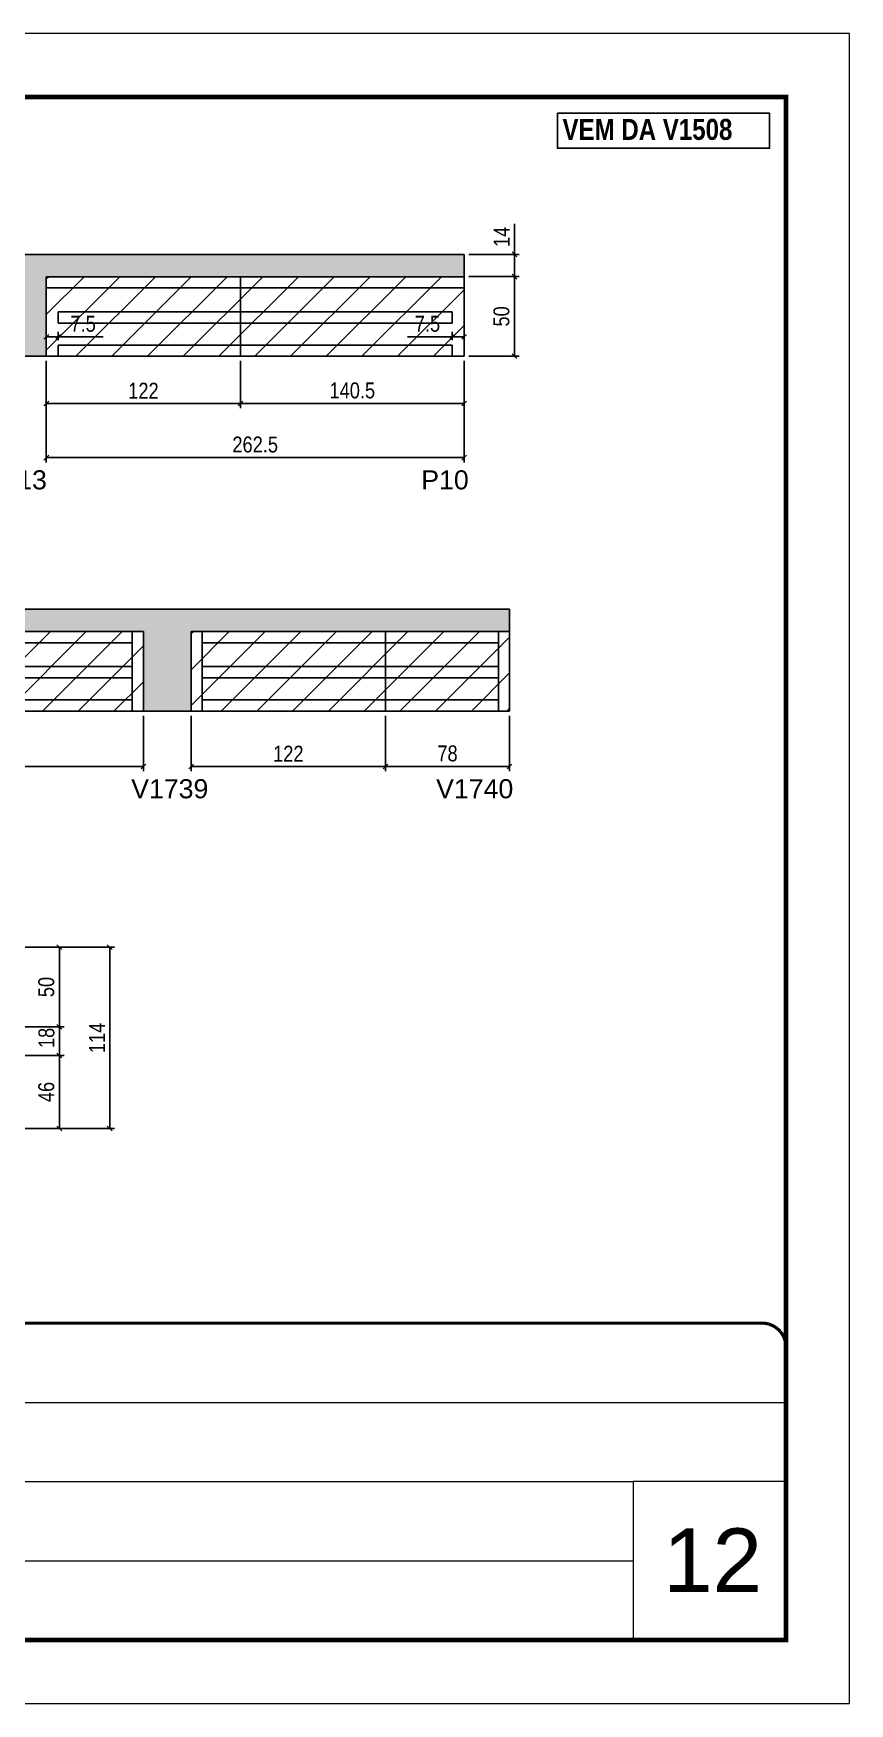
# Model space of a CAD drawing. Extents: x 3309 to 10008, y -2522 to 14608.
# Drawn here: x 9050 to 9563, y 11261 to 12311 of the extents above; entities that cross this region are included whole.
import ezdxf

# ---------------------------------------------------------------- set-up
doc = ezdxf.new("R2010")
doc.units = 0
doc.linetypes.add('CONTINUO', pattern=[0])
doc.linetypes.add('DASHED', pattern=[0.75, 0.5, -0.25])
for name, color, linetype in [('5', 5, 'Continuous'), ('COTA', 241, 'Continuous'), ('NOMENCLATURA', 7, 'Continuous'), ('Painéis', 200, 'Continuous'), ('SARR_2.2x7', 40, 'Continuous')]:
    doc.layers.add(name, color=color, linetype=linetype)
for name, color, linetype, lineweight in [('CARIMBO', 255, 'Continuous', 9), ('Folhas', 255, 'Continuous', 9), ('Hachura', 251, 'Continuous', 9), ('SARRAFO DE PRESSAO', 251, 'DASHED', 9)]:
    doc.layers.add(name, color=color, linetype=linetype, lineweight=lineweight)
doc.styles.add('ARIAL', font='arial.ttf')
doc.styles.add('COTA TECNICA', font='techl___.ttf', dxfattribs={"height": 10})
doc.styles.get("Standard").update_dxf_attribs({"font": 'arial.ttf'})
doc.styles.add('TECNICA', font='techb___.ttf', dxfattribs={"height": 10})
doc.dimstyles.new('PAINEL', dxfattribs={"dimtxt": 10, "dimasz": 3, "dimexe": 3, "dimexo": 3, "dimgap": 3, "dimtad": 1, "dimdec": 1, "dimzin": 12, "dimdsep": 46, "dimtxsty": 'COTA TECNICA', "dimblk1": 'OBLIQUE', "dimblk2": 'OBLIQUE', "dimsah": 1, "dimcen": 0.9, "dimclrd": 4, "dimclre": 4, "dimclrt": 240, "dimadec": 1, "dimazin": 3, "dimtfac": 1, "dimtdec": 1, "dimtmove": 0, "dimatfit": 3, "dimfxl": 1, "dimtolj": 1, "dimtzin": 12, "dimarcsym": 0})

# ---------------------------------------------------------------- blocks, each defined once
blk = doc.blocks.new('9999999999')
at = {"color": 30, "linetype": 'CONTINUO'}
for p, q in [((98564.6, 34379.6), (99584, 34379.6)), ((98564.6, 34329.8), (99488, 34329.8)), ((99584, 34329.8), (99488, 34329.8)), ((99488, 34329.8), (99488, 34230.2)), ((98564.6, 34280), (99488, 34280))]:
    blk.add_line(p, q, dxfattribs=at)
at = {"color": 30, "linetype": 'CONTINUO', "const_width": 2}
blk.add_lwpolyline([(99584, 34230.2), (99584, 34414.4, 0.414214), (99569, 34429.4), (98229, 34429.4, 0.414214), (98214, 34414.4), (98214, 34245.2, 0.414214), (98229, 34230.2), (99584, 34230.2)], format="xyb", dxfattribs=at)
at = {"layer": 'Folhas'}
blk.add_lwpolyline([(98139, 34190.2), (99624, 34190.2), (99624, 35240.2), (98139, 35240.2)], close=True, dxfattribs=at)
at = {"layer": 'Folhas', "color": 30, "const_width": 3}
blk.add_lwpolyline([(98214, 34230.2), (99584, 34230.2), (99584, 35200.2), (98214, 35200.2)], close=True, dxfattribs=at)
blk = doc.blocks.new('_Oblique')
at = {"color": 0, "linetype": 'ByBlock', "lineweight": -2}
blk.add_line((-0.5, -0.5), (0.5, 0.5), dxfattribs=at)
blk = doc.blocks.new('*D2695')
at = {"layer": 'COTA', "color": 4, "lineweight": -2, "transparency": 16777216}
for p, q in [((9058.3, 12104.8), (9058.3, 12041)), ((9320.8, 12104.8), (9320.8, 12041)), ((9320.8, 12044), (9058.3, 12044))]:
    blk.add_line(p, q, dxfattribs=at)
at = {"layer": 'Defpoints', "color": 0, "transparency": 16777216}
for p in [(9058.3, 12107.8), (9320.8, 12107.8), (9058.3, 12044)]:
    blk.add_point(p, dxfattribs=at)
at = {"layer": 'COTA', "color": 4, "lineweight": -2, "transparency": 16777216, "xscale": 3, "yscale": 3, "zscale": 3, "rotation": 180}
blk.add_blockref('_Oblique', (9058.3, 12044), dxfattribs=at)
at = {"layer": 'COTA', "color": 4, "lineweight": -2, "transparency": 16777216, "xscale": 3, "yscale": 3, "zscale": 3}
blk.add_blockref('_Oblique', (9320.8, 12044), dxfattribs=at)
at = {"layer": 'COTA', "color": 240, "transparency": 16777216, "insert": (9189.5, 12052.2), "char_height": 10, "attachment_point": 5, "style": 'COTA TECNICA'}
blk.add_mtext('\\A1;262.5', dxfattribs=at)
blk = doc.blocks.new('*D2696')
at = {"layer": 'COTA', "color": 4, "lineweight": -2, "transparency": 16777216}
for p, q in [((9058.3, 12104.8), (9058.3, 12075.1)), ((9180.3, 12104.8), (9180.3, 12075.1)), ((9058.3, 12078.1), (9180.3, 12078.1))]:
    blk.add_line(p, q, dxfattribs=at)
at = {"layer": 'Defpoints', "color": 0, "transparency": 16777216}
for p in [(9058.3, 12107.8), (9180.3, 12107.8), (9180.3, 12078.1)]:
    blk.add_point(p, dxfattribs=at)
at = {"layer": 'COTA', "color": 4, "lineweight": -2, "transparency": 16777216, "xscale": 3, "yscale": 3, "zscale": 3, "rotation": 180}
blk.add_blockref('_Oblique', (9058.3, 12078.1), dxfattribs=at)
at = {"layer": 'COTA', "color": 4, "lineweight": -2, "transparency": 16777216, "xscale": 3, "yscale": 3, "zscale": 3}
blk.add_blockref('_Oblique', (9180.3, 12078.1), dxfattribs=at)
at = {"layer": 'COTA', "color": 240, "transparency": 16777216, "insert": (9119.3, 12086.1), "char_height": 10, "attachment_point": 5, "style": 'COTA TECNICA'}
blk.add_mtext('\\A1;122', dxfattribs=at)
blk = doc.blocks.new('*D2697')
at = {"layer": 'COTA', "color": 4, "lineweight": -2, "transparency": 16777216}
for p, q in [((9180.3, 12104.8), (9180.3, 12075.1)), ((9320.8, 12104.8), (9320.8, 12075.1)), ((9180.3, 12078.1), (9320.8, 12078.1))]:
    blk.add_line(p, q, dxfattribs=at)
at = {"layer": 'Defpoints', "color": 0, "transparency": 16777216}
for p in [(9180.3, 12107.8), (9320.8, 12107.8), (9320.8, 12078.1)]:
    blk.add_point(p, dxfattribs=at)
at = {"layer": 'COTA', "color": 4, "lineweight": -2, "transparency": 16777216, "xscale": 3, "yscale": 3, "zscale": 3, "rotation": 180}
blk.add_blockref('_Oblique', (9180.3, 12078.1), dxfattribs=at)
at = {"layer": 'COTA', "color": 4, "lineweight": -2, "transparency": 16777216, "xscale": 3, "yscale": 3, "zscale": 3}
blk.add_blockref('_Oblique', (9320.8, 12078.1), dxfattribs=at)
at = {"layer": 'COTA', "color": 240, "transparency": 16777216, "insert": (9250.5, 12086.2), "char_height": 10, "attachment_point": 5, "style": 'COTA TECNICA'}
blk.add_mtext('\\A1;140.5', dxfattribs=at)
blk = doc.blocks.new('*D2698')
at = {"layer": 'COTA', "color": 4, "lineweight": -2, "transparency": 16777216}
for p, q in [((9323.8, 12157.8), (9355.4, 12157.8)), ((9352.4, 12157.8), (9352.4, 12107.8)), ((9323.8, 12107.8), (9355.4, 12107.8))]:
    blk.add_line(p, q, dxfattribs=at)
at = {"layer": 'Defpoints', "color": 0, "transparency": 16777216}
for p in [(9320.8, 12157.8), (9320.8, 12107.8), (9352.4, 12107.8)]:
    blk.add_point(p, dxfattribs=at)
at = {"layer": 'COTA', "color": 4, "lineweight": -2, "transparency": 16777216, "xscale": 3, "yscale": 3, "zscale": 3}
for p, rotation in [((9352.4, 12157.8), 90), ((9352.4, 12107.8), 270)]:
    blk.add_blockref('_Oblique', p, dxfattribs=dict(at, rotation=rotation))
at = {"layer": 'COTA', "color": 240, "transparency": 16777216, "insert": (9344.2, 12132.8), "char_height": 10, "attachment_point": 5, "rotation": 90, "style": 'COTA TECNICA'}
blk.add_mtext('\\A1;50', dxfattribs=at)
blk = doc.blocks.new('*D2699')
at = {"layer": 'COTA', "color": 4, "lineweight": -2, "transparency": 16777216}
for p, q in [((9352.4, 12171.8), (9352.4, 12190.9)), ((9323.8, 12171.8), (9355.4, 12171.8)), ((9352.4, 12157.8), (9352.4, 12171.8)), ((9323.8, 12157.8), (9355.4, 12157.8))]:
    blk.add_line(p, q, dxfattribs=at)
at = {"layer": 'Defpoints', "color": 0, "transparency": 16777216}
for p in [(9320.8, 12171.8), (9352.4, 12171.8), (9320.8, 12157.8)]:
    blk.add_point(p, dxfattribs=at)
at = {"layer": 'COTA', "color": 4, "lineweight": -2, "transparency": 16777216, "xscale": 3, "yscale": 3, "zscale": 3}
for p, rotation in [((9352.4, 12171.8), 90), ((9352.4, 12157.8), 270)]:
    blk.add_blockref('_Oblique', p, dxfattribs=dict(at, rotation=rotation))
at = {"layer": 'COTA', "color": 240, "transparency": 16777216, "insert": (9344.3, 12182.8), "char_height": 10, "attachment_point": 5, "rotation": 90, "style": 'COTA TECNICA'}
blk.add_mtext('\\A1;14', dxfattribs=at)
blk = doc.blocks.new('*D2680')
at = {"layer": 'COTA', "color": 4, "lineweight": -2, "transparency": 16777216}
for p, q in [((9313.3, 12120), (9285.1, 12120)), ((9313.3, 12117.8), (9313.3, 12123)), ((9320.8, 12120), (9313.3, 12120)), ((9320.8, 12117.8), (9320.8, 12123))]:
    blk.add_line(p, q, dxfattribs=at)
at = {"layer": 'Defpoints', "color": 0, "transparency": 16777216}
for p in [(9313.3, 12120), (9313.3, 12114.8), (9320.8, 12114.8)]:
    blk.add_point(p, dxfattribs=at)
at = {"layer": 'COTA', "color": 4, "lineweight": -2, "transparency": 16777216, "xscale": 3, "yscale": 3, "zscale": 3, "rotation": 180}
blk.add_blockref('_Oblique', (9313.3, 12120), dxfattribs=at)
at = {"layer": 'COTA', "color": 4, "lineweight": -2, "transparency": 16777216, "xscale": 3, "yscale": 3, "zscale": 3}
blk.add_blockref('_Oblique', (9320.8, 12120), dxfattribs=at)
at = {"layer": 'COTA', "color": 240, "transparency": 16777216, "insert": (9297.7, 12128.1), "char_height": 10, "attachment_point": 5, "style": 'COTA TECNICA'}
blk.add_mtext('\\A1;7.5', dxfattribs=at)
blk = doc.blocks.new('*D2682')
at = {"layer": 'COTA', "color": 4, "lineweight": -2, "transparency": 16777216}
for p, q in [((9058.3, 12117.8), (9058.3, 12123)), ((9058.3, 12120), (9065.8, 12120)), ((9065.8, 12117.8), (9065.8, 12123)), ((9065.8, 12120), (9093.9, 12120))]:
    blk.add_line(p, q, dxfattribs=at)
at = {"layer": 'Defpoints', "color": 0, "transparency": 16777216}
for p in [(9065.8, 12120), (9058.3, 12114.8), (9065.8, 12114.8)]:
    blk.add_point(p, dxfattribs=at)
at = {"layer": 'COTA', "color": 4, "lineweight": -2, "transparency": 16777216, "xscale": 3, "yscale": 3, "zscale": 3, "rotation": 180}
blk.add_blockref('_Oblique', (9058.3, 12120), dxfattribs=at)
at = {"layer": 'COTA', "color": 4, "lineweight": -2, "transparency": 16777216, "xscale": 3, "yscale": 3, "zscale": 3}
blk.add_blockref('_Oblique', (9065.8, 12120), dxfattribs=at)
at = {"layer": 'COTA', "color": 240, "transparency": 16777216, "insert": (9081.4, 12128.1), "char_height": 10, "attachment_point": 5, "style": 'COTA TECNICA'}
blk.add_mtext('\\A1;7.5', dxfattribs=at)
blk = doc.blocks.new('*D2687')
at = {"layer": 'COTA', "color": 4, "lineweight": -2, "transparency": 16777216}
for p, q in [((8875.3, 11881.7), (8875.3, 11846.9)), ((9119.3, 11881.7), (9119.3, 11846.9)), ((8875.3, 11849.9), (9119.3, 11849.9))]:
    blk.add_line(p, q, dxfattribs=at)
at = {"layer": 'Defpoints', "color": 0, "transparency": 16777216}
for p in [(8875.3, 11884.7, 0), (9119.3, 11884.7, 0), (9119.3, 11849.9)]:
    blk.add_point(p, dxfattribs=at)
at = {"layer": 'COTA', "color": 4, "lineweight": -2, "transparency": 16777216, "xscale": 3, "yscale": 3, "zscale": 3, "rotation": 180}
blk.add_blockref('_Oblique', (8875.3, 11849.9), dxfattribs=at)
at = {"layer": 'COTA', "color": 4, "lineweight": -2, "transparency": 16777216, "xscale": 3, "yscale": 3, "zscale": 3}
blk.add_blockref('_Oblique', (9119.3, 11849.9), dxfattribs=at)
at = {"layer": 'COTA', "color": 240, "transparency": 16777216, "insert": (8997.3, 11857.9), "char_height": 10, "attachment_point": 5, "style": 'COTA TECNICA'}
blk.add_mtext('\\A1;244', dxfattribs=at)
blk = doc.blocks.new('*D2712')
at = {"layer": 'COTA', "color": 4, "lineweight": -2, "transparency": 16777216}
for p, q in [((9149.3, 11881.7), (9149.3, 11846.9)), ((9271.3, 11881.7), (9271.3, 11846.9)), ((9149.3, 11849.9), (9271.3, 11849.9))]:
    blk.add_line(p, q, dxfattribs=at)
at = {"layer": 'Defpoints', "color": 0, "transparency": 16777216}
for p in [(9149.3, 11884.7), (9271.3, 11884.7), (9271.3, 11849.9)]:
    blk.add_point(p, dxfattribs=at)
at = {"layer": 'COTA', "color": 4, "lineweight": -2, "transparency": 16777216, "xscale": 3, "yscale": 3, "zscale": 3, "rotation": 180}
blk.add_blockref('_Oblique', (9149.3, 11849.9), dxfattribs=at)
at = {"layer": 'COTA', "color": 4, "lineweight": -2, "transparency": 16777216, "xscale": 3, "yscale": 3, "zscale": 3}
blk.add_blockref('_Oblique', (9271.3, 11849.9), dxfattribs=at)
at = {"layer": 'COTA', "color": 240, "transparency": 16777216, "insert": (9210.3, 11857.9), "char_height": 10, "attachment_point": 5, "style": 'COTA TECNICA'}
blk.add_mtext('\\A1;122', dxfattribs=at)
blk = doc.blocks.new('*D2713')
at = {"layer": 'COTA', "color": 4, "lineweight": -2, "transparency": 16777216}
for p, q in [((9271.3, 11881.7), (9271.3, 11846.9)), ((9349.3, 11881.7), (9349.3, 11846.9)), ((9271.3, 11849.9), (9349.3, 11849.9))]:
    blk.add_line(p, q, dxfattribs=at)
at = {"layer": 'Defpoints', "color": 0, "transparency": 16777216}
for p in [(9271.3, 11884.7), (9349.3, 11884.7), (9349.3, 11849.9)]:
    blk.add_point(p, dxfattribs=at)
at = {"layer": 'COTA', "color": 4, "lineweight": -2, "transparency": 16777216, "xscale": 3, "yscale": 3, "zscale": 3, "rotation": 180}
blk.add_blockref('_Oblique', (9271.3, 11849.9), dxfattribs=at)
at = {"layer": 'COTA', "color": 4, "lineweight": -2, "transparency": 16777216, "xscale": 3, "yscale": 3, "zscale": 3}
blk.add_blockref('_Oblique', (9349.3, 11849.9), dxfattribs=at)
at = {"layer": 'COTA', "color": 240, "transparency": 16777216, "insert": (9310.3, 11858), "char_height": 10, "attachment_point": 5, "style": 'COTA TECNICA'}
blk.add_mtext('\\A1;78', dxfattribs=at)
blk = doc.blocks.new('*D2702')
at = {"layer": 'COTA', "color": 4, "lineweight": -2, "transparency": 16777216}
for p, q in [((9044.8, 11736.2), (9069.5, 11736.2)), ((9066.5, 11736.2), (9066.5, 11686.2)), ((9044.8, 11686.2), (9069.5, 11686.2))]:
    blk.add_line(p, q, dxfattribs=at)
at = {"layer": 'Defpoints', "color": 0, "transparency": 16777216}
for p in [(9041.8, 11736.2), (9041.8, 11686.2), (9066.5, 11686.2)]:
    blk.add_point(p, dxfattribs=at)
at = {"layer": 'COTA', "color": 4, "lineweight": -2, "transparency": 16777216, "xscale": 3, "yscale": 3, "zscale": 3}
for p, rotation in [((9066.5, 11736.2), 90), ((9066.5, 11686.2), 270)]:
    blk.add_blockref('_Oblique', p, dxfattribs=dict(at, rotation=rotation))
at = {"layer": 'COTA', "color": 240, "transparency": 16777216, "insert": (9058.3, 11711.2), "char_height": 10, "attachment_point": 5, "rotation": 90, "style": 'COTA TECNICA'}
blk.add_mtext('\\A1;50', dxfattribs=at)
blk = doc.blocks.new('*D2703')
at = {"layer": 'COTA', "color": 4, "lineweight": -2, "transparency": 16777216}
for p, q in [((9044.8, 11736.2), (9101.1, 11736.2)), ((9098.1, 11622.2), (9098.1, 11736.2)), ((9044.8, 11622.2), (9101.1, 11622.2))]:
    blk.add_line(p, q, dxfattribs=at)
at = {"layer": 'Defpoints', "color": 0, "transparency": 16777216}
for p in [(9041.8, 11736.2), (9098.1, 11736.2), (9041.8, 11622.2)]:
    blk.add_point(p, dxfattribs=at)
at = {"layer": 'COTA', "color": 4, "lineweight": -2, "transparency": 16777216, "xscale": 3, "yscale": 3, "zscale": 3}
for p, rotation in [((9098.1, 11736.2), 90), ((9098.1, 11622.2), 270)]:
    blk.add_blockref('_Oblique', p, dxfattribs=dict(at, rotation=rotation))
at = {"layer": 'COTA', "color": 240, "transparency": 16777216, "insert": (9090.1, 11679.2), "char_height": 10, "attachment_point": 5, "rotation": 90, "style": 'COTA TECNICA'}
blk.add_mtext('\\A1;114', dxfattribs=at)
blk = doc.blocks.new('*D2704')
at = {"layer": 'COTA', "color": 4, "lineweight": -2, "transparency": 16777216}
for p, q in [((9044.8, 11668.2), (9069.5, 11668.2)), ((9066.5, 11668.2), (9066.5, 11622.2)), ((9044.8, 11622.2), (9069.5, 11622.2))]:
    blk.add_line(p, q, dxfattribs=at)
at = {"layer": 'Defpoints', "color": 0, "transparency": 16777216}
for p in [(9041.8, 11668.2), (9041.8, 11622.2), (9066.5, 11622.2)]:
    blk.add_point(p, dxfattribs=at)
at = {"layer": 'COTA', "color": 4, "lineweight": -2, "transparency": 16777216, "xscale": 3, "yscale": 3, "zscale": 3}
for p, rotation in [((9066.5, 11668.2), 90), ((9066.5, 11622.2), 270)]:
    blk.add_blockref('_Oblique', p, dxfattribs=dict(at, rotation=rotation))
at = {"layer": 'COTA', "color": 240, "transparency": 16777216, "insert": (9058.3, 11645.2), "char_height": 10, "attachment_point": 5, "rotation": 90, "style": 'COTA TECNICA'}
blk.add_mtext('\\A1;46', dxfattribs=at)
blk = doc.blocks.new('*D2705')
at = {"layer": 'COTA', "color": 4, "lineweight": -2, "transparency": 16777216}
for p, q in [((9044.8, 11686.2), (9069.5, 11686.2)), ((9066.5, 11686.2), (9066.5, 11668.2)), ((9044.8, 11668.2), (9069.5, 11668.2))]:
    blk.add_line(p, q, dxfattribs=at)
at = {"layer": 'Defpoints', "color": 0, "transparency": 16777216}
for p in [(9041.8, 11686.2), (9041.8, 11668.2), (9066.5, 11668.2)]:
    blk.add_point(p, dxfattribs=at)
at = {"layer": 'COTA', "color": 4, "lineweight": -2, "transparency": 16777216, "xscale": 3, "yscale": 3, "zscale": 3}
for p, rotation in [((9066.5, 11686.2), 90), ((9066.5, 11668.2), 270)]:
    blk.add_blockref('_Oblique', p, dxfattribs=dict(at, rotation=rotation))
at = {"layer": 'COTA', "color": 240, "transparency": 16777216, "insert": (9058.4, 11679.2), "char_height": 10, "attachment_point": 5, "rotation": 90, "style": 'COTA TECNICA'}
blk.add_mtext('\\A1;18', dxfattribs=at)

msp = doc.modelspace()

# ---------------------------------------------------------------- hatches: boundary and pattern name
at = {"layer": 'COTA'}
h = msp.add_hatch(dxfattribs=at)
h.set_pattern_fill('AR-CONC', color=256, scale=0.03)
h.paths.add_polyline_path([(8665.78, 12107.76), (8695.78, 12107.76), (8695.78, 12153.76), (9028.28, 12153.76), (9028.28, 12107.76), (9058.28, 12107.76), (9058.28, 12157.76), (9320.78, 12157.76), (9320.78, 12171.76), (8695.78, 12171.76), (8695.78, 12221.76), (8665.78, 12221.76)])
h = msp.add_hatch(dxfattribs=at)
h.set_pattern_fill('AR-CONC', color=256, scale=0.03)
h.set_pattern_definition([(50, (38.377, -109.2803), (5.4655401, -0.4781726), [0.5715, -6.2865]), (355, (38.377, -109.28), (-1.0573026, 5.7317054), [0.4572, -5.0292175]), (100.451445, (38.832, -109.32), (4.4082374, 5.2535326), [0.4857003, -5.3427073]), (46.1842, (38.377, -107.756), (8.1323712, -1.2612698), [0.85725, -9.42975]), (96.63556, (39.0545, -107.861), (7.122124, 7.4227837), [0.7285507, -8.0140682]), (351.18415, (38.377, -107.756), (7.122124, 7.4227837), [0.685799, -7.543792]), (21, (39.139, -108.1373), (4.5484317, -3.067956), [0.5715, -6.2865]), (326, (39.139, -108.137), (1.8540609, 5.525639), [0.4572, -5.0292]), (71.451445, (39.518, -108.393), (6.4024926, 2.457683), [0.4857003, -5.3426981]), (37.5, (38.3768, -109.2803), (0.0926581, 2.53665117), [0, -4.96824, 0, -5.1054, 0, -5.04825]), (7.5, (38.3768, -109.2803), (2.00458988, 3.00541724), [0, -2.91084, 0, -4.85394, 0, -1.92405]), (327.5, (36.6775, -109.2803), (4.06771786, -0.17186232), [0, -1.905, 0, -5.9436, 0, -7.8867]), (317.5, (35.9155, -109.2803), (4.4438754, 0.7627947), [0, -2.4765, 0, -3.94716, 0, -5.6007])])
h.paths.add_polyline_path([(9119.28, 11884.65), (9149.28, 11884.65), (9149.28, 11934.65), (9349.28, 11934.65), (9349.28, 11948.65), (8542.78, 11948.65), (8542.78, 11934.65), (9119.28, 11934.65)])
at = {"layer": 'Hachura', "linetype": 'ByBlock'}
h = msp.add_hatch(dxfattribs=at)
h.set_pattern_fill('ANSI31', color=256, scale=5)
h.paths.add_polyline_path([(8695.78, 12153.76), (8695.78, 12107.76), (8939.78, 12107.76), (8939.78, 12153.76)])
h.paths.add_polyline_path([(9028.28, 12107.76), (9028.28, 12153.76), (8939.78, 12153.76), (8939.78, 12107.76)])
h.paths.add_polyline_path([(9058.28, 12157.76), (9058.28, 12107.76), (9180.28, 12107.76), (9180.28, 12157.76)])
h.paths.add_polyline_path([(9180.28, 12157.76), (9180.28, 12107.76), (9320.78, 12107.76), (9320.78, 12157.76)])
h.paths.add_polyline_path([(9349.28, 11884.65), (9349.28, 11934.65), (9271.28, 11934.65), (9271.28, 11884.65)])
h.paths.add_polyline_path([(9271.28, 11884.65), (9271.28, 11934.65), (9149.28, 11934.65), (9149.28, 11884.65)])
h.paths.add_polyline_path([(9119.28, 11884.65), (9119.28, 11934.65), (8875.28, 11934.65), (8875.28, 11884.65)])
h.paths.add_polyline_path([(8875.28, 11884.65), (8875.28, 11934.65), (8631.28, 11934.65), (8631.28, 11884.65)])
h.paths.add_polyline_path([(8631.28, 11884.65), (8631.28, 11934.65), (8542.78, 11934.65), (8542.78, 11884.65)])
h.paths.add_polyline_path([(8542.78, 11668.18), (8542.78, 11622.18), (8786.78, 11622.18), (8786.78, 11668.18)])
h.paths.add_polyline_path([(8853.28, 11668.18), (8786.78, 11668.18), (8786.78, 11622.18), (8853.28, 11622.18)])
h.paths.add_polyline_path([(8883.28, 11668.18), (8883.28, 11622.18), (9041.78, 11622.18), (9041.78, 11668.18)])
h.paths.add_polyline_path([(9041.78, 11686.18), (9041.78, 11736.18), (8883.28, 11736.18), (8883.28, 11686.18)])

# ---------------------------------------------------------------- linework, layer by layer
at = {"layer": 'COTA'}
for p, q in [((8695.78, 12171.76), (9320.78, 12171.76)), ((9320.78, 12171.76), (9320.78, 12157.76)), ((9058.28, 12107.76), (9028.28, 12107.76)), ((8542.78, 11948.65), (9349.28, 11948.65)), ((9349.28, 11934.65), (9349.28, 11948.65)), ((9119.28, 11884.65), (9149.28, 11884.65))]:
    msp.add_line(p, q, dxfattribs=at)
at = {"layer": 'NOMENCLATURA'}
msp.add_lwpolyline([(9379.34, 12260.5), (9512.62, 12260.5), (9512.62, 12238.51), (9379.34, 12238.51)], close=True, dxfattribs=at)
at = {"layer": 'Painéis', "linetype": 'ByBlock'}
for p, q in [((9058.28, 12107.76), (9058.28, 12157.76)), ((9058.28, 12157.76), (9320.78, 12157.76)), ((9180.28, 12107.76), (9180.28, 12157.76)), ((9320.78, 12107.76), (9320.78, 12157.76)), ((9320.78, 12107.76), (9058.28, 12107.76)), ((9119.28, 11934.65), (8542.78, 11934.65)), ((9119.28, 11884.65), (9119.28, 11934.65)), ((9149.28, 11934.65), (9349.28, 11934.65)), ((9149.28, 11884.65), (9149.28, 11934.65)), ((9271.28, 11884.65), (9271.28, 11934.65)), ((9349.28, 11884.65), (9349.28, 11934.65)), ((9119.28, 11884.65), (8542.78, 11884.65)), ((9149.28, 11884.65), (9349.28, 11884.65))]:
    msp.add_line(p, q, dxfattribs=at)
at = {"layer": 'SARR_2.2x7', "linetype": 'Continuous'}
for p, q in [((9320.78, 12150.76), (9058.28, 12150.76)), ((9313.28, 12135.57), (9065.78, 12135.57)), ((9065.78, 12128.57), (9065.78, 12135.57)), ((9313.28, 12128.57), (9065.78, 12128.57)), ((9313.28, 12128.57), (9313.28, 12135.57)), ((9065.78, 12107.76), (9065.78, 12114.76)), ((9313.28, 12114.76), (9065.78, 12114.76)), ((9313.28, 12107.76), (9313.28, 12114.76)), ((9112.28, 11934.65), (9112.28, 11884.65)), ((9156.28, 11934.65), (9156.28, 11884.65)), ((9342.28, 11884.65), (9342.28, 11934.65)), ((9112.28, 11927.65), (8875.28, 11927.65)), ((9156.28, 11927.65), (9271.28, 11927.65)), ((9271.28, 11927.65), (9342.28, 11927.65)), ((9112.28, 11912.67), (8875.28, 11912.67)), ((9156.28, 11912.67), (9271.28, 11912.67)), ((9271.28, 11912.67), (9342.28, 11912.67)), ((9112.28, 11905.67), (8875.28, 11905.67)), ((9156.28, 11905.67), (9271.28, 11905.67)), ((9271.28, 11905.67), (9342.28, 11905.67)), ((9112.28, 11891.65), (8875.28, 11891.65)), ((9156.28, 11891.65), (9271.28, 11891.65)), ((9271.28, 11891.65), (9342.28, 11891.65))]:
    msp.add_line(p, q, dxfattribs=at)

# ---------------------------------------------------------------- block references
at = {"layer": 'SARRAFO DE PRESSAO', "color": 6, "linetype": 'ByBlock'}
msp.add_blockref('9999999999', (-90061.11, -22929.5), dxfattribs=at)

# ---------------------------------------------------------------- texts
at = {"layer": '5', "linetype": 'Continuous'}
for s, p in [('P13', (9028.83, 12024.04)), ('P10', (9293.82, 12024.04)), ('V1739', (9111.6, 11829.85)), ('V1740', (9303.16, 11829.85))]:
    msp.add_text(s, height=12, rotation=0.00004, dxfattribs=at).set_placement(p)
at = {"layer": 'CARIMBO', "style": 'ARIAL'}
msp.add_text('12', height=40, dxfattribs=at).set_placement((9445.73, 11330.85))
at = {"layer": 'NOMENCLATURA', "style": 'TECNICA'}
msp.add_text('VEM DA V1508', height=13.2, dxfattribs=at).set_placement((9382.54, 12243.76))

# ---------------------------------------------------------------- dimensions: what is measured, and where the dimension line sits
at = {"layer": 'COTA'}
for base, p1, p2, angle, picture, middle in [((9352.36, 12171.76), (9320.78, 12157.76), (9320.78, 12171.76), 90, '*D2699', (9344.28, 12182.82)), ((9352.36, 12107.76), (9320.78, 12157.76), (9320.78, 12107.76), 90, '*D2698', (9344.25, 12132.76)), ((9065.78, 12120.03), (9058.28, 12114.76), (9065.78, 12114.76), 180, '*D2682', (9081.36, 12128.14)), ((9066.45, 11686.18), (9041.78, 11736.18), (9041.78, 11686.18), 90, '*D2702', (9058.34, 11711.18)), ((9098.13, 11736.18), (9041.78, 11622.18), (9041.78, 11736.18), 90, '*D2703', (9090.06, 11679.18)), ((9066.45, 11622.18), (9041.78, 11668.18), (9041.78, 11622.18), 90, '*D2704', (9058.35, 11645.18))]:
    dim = msp.add_linear_dim(base=base, p1=p1, p2=p2, angle=angle, dimstyle='PAINEL', dxfattribs=at)
    dim.commit()
    dim.dimension.update_dxf_attribs({"geometry": picture, "text_midpoint": middle})
for base, p1, p2, picture, middle in [((9313.28, 12120.03), (9320.78, 12114.76), (9313.28, 12114.76), '*D2680', (9297.71, 12128.14)), ((9058.28, 12044.05), (9320.78, 12107.76), (9058.28, 12107.76), '*D2695', (9189.53, 12052.16)), ((9180.28, 12078.08), (9058.28, 12107.76), (9180.28, 12107.76), '*D2696', (9119.28, 12086.13)), ((9320.78, 12078.08), (9180.28, 12107.76), (9320.78, 12107.76), '*D2697', (9250.53, 12086.19)), ((9119.28, 11849.87, 0), (8875.28, 11884.65), (9119.28, 11884.65), '*D2687', (8997.28, 11857.94, 0)), ((9271.28, 11849.87), (9149.28, 11884.65), (9271.28, 11884.65), '*D2712', (9210.28, 11857.92))]:
    dim = msp.add_linear_dim(base=base, p1=p1, p2=p2, dimstyle='PAINEL', dxfattribs=at)
    dim.commit()
    dim.dimension.update_dxf_attribs({"geometry": picture, "text_midpoint": middle})
dim = msp.add_linear_dim(base=(9349.28, 11849.87), p1=(9271.28, 11884.65), p2=(9349.28, 11884.65), dimstyle='PAINEL', override={"dimtmove": 1}, dxfattribs=at)
dim.commit()
dim.dimension.update_dxf_attribs({"geometry": '*D2713', "text_midpoint": (9310.28, 11857.96)})
dim = msp.add_linear_dim(base=(9066.45, 11668.18), p1=(9041.78, 11686.18), p2=(9041.78, 11668.18), angle=90, dimstyle='PAINEL', dxfattribs=at)
dim.commit()
dim.dimension.update_dxf_attribs({"geometry": '*D2705', "text_midpoint": (9066.45, 11679.18), "dimtype": 160})

doc.saveas('drawing.dxf')
